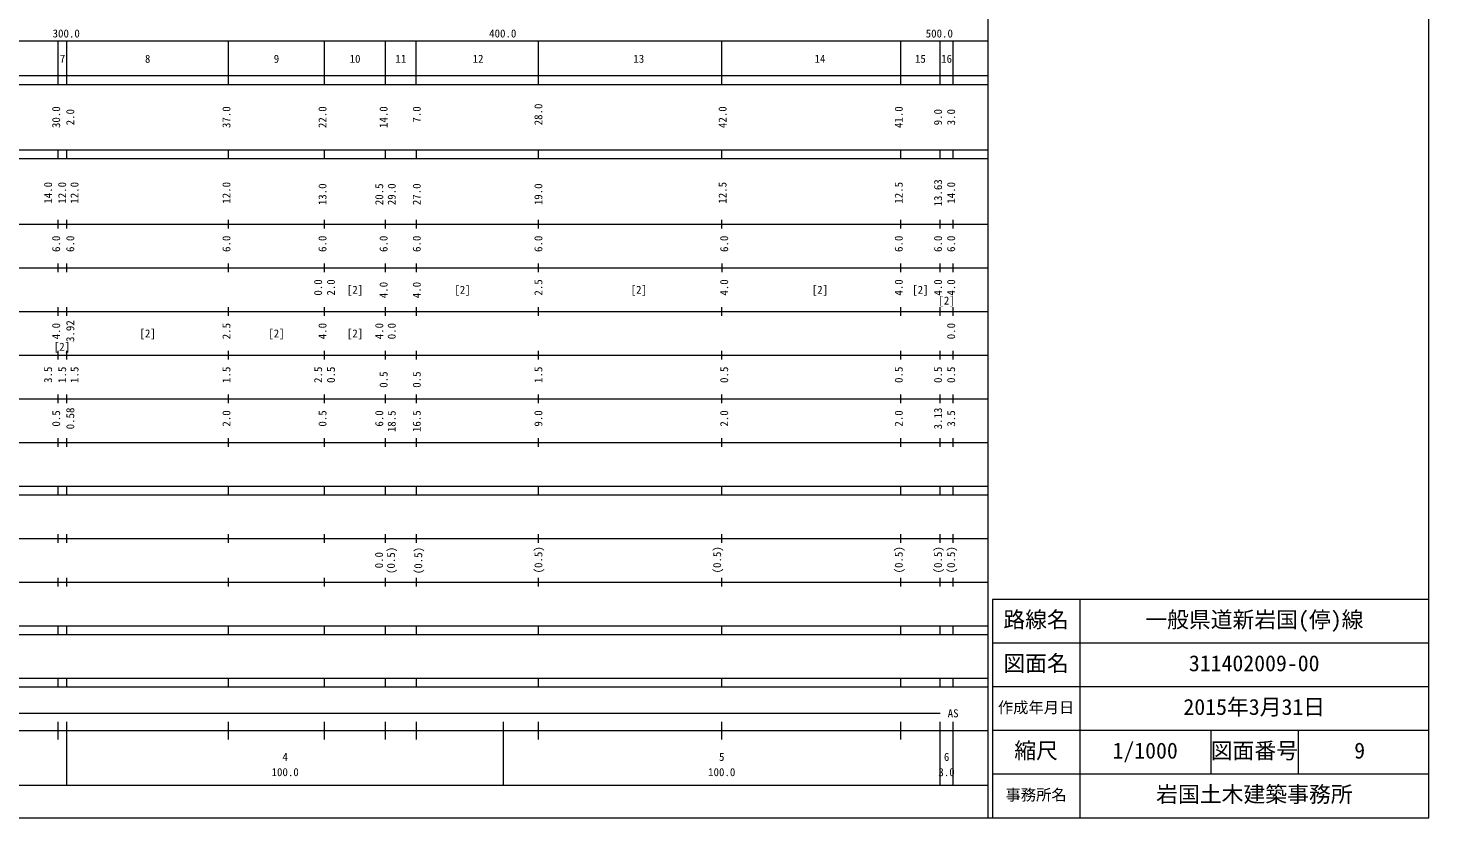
# Model space of a CAD drawing. Units: millimetres on the paper, enlarged 1000 times. Extents: x 40000 to 680000, y 20000 to 380000.
# Drawn here: x 359091 to 680000, y 20000 to 200910 of the extents above; entities that cross this region are included whole.
import ezdxf
from ezdxf.enums import TextEntityAlignment as Align

# ---------------------------------------------------------------- set-up
doc = ezdxf.new("R2010")
doc.units = ezdxf.units.MM
doc.header["$LTSCALE"] = 1000
doc.layers.add('S-SUV', color=7, linetype='Continuous', lineweight=13)
doc.styles.add('ＭＳ ゴシック', font='')
doc.styles.get('ＭＳ ゴシック').set_extended_font_data('MS Gothic')

msp = doc.modelspace()

# ---------------------------------------------------------------- linework, layer by layer
at = {"layer": 'S-SUV'}
for p, q in [((680000, 20000), (680000, 380000)), ((579000, 20000), (579000, 370000)), ((68000, 198000), (579000, 198000)), ((366000, 188000), (366000, 198000)), ((368000, 188000), (368000, 198000)), ((405000, 188000), (405000, 198000)), ((427000, 188000), (427000, 198000)), ((441000, 188000), (441000, 198000)), ((448000, 188000), (448000, 198000)), ((476000, 188000), (476000, 198000)), ((518000, 188000), (518000, 198000)), ((559000, 188000), (559000, 198000)), ((568000, 188000), (568000, 198000)), ((571000, 188000), (571000, 198000)), ((40000, 190000), (579000, 190000)), ((40000, 188000), (579000, 188000)), ((40000, 173000), (579000, 173000)), ((40000, 171000), (579000, 171000)), ((366000, 171000), (366000, 173000)), ((368000, 171000), (368000, 173000)), ((405000, 171000), (405000, 173000)), ((427000, 171000), (427000, 173000)), ((441000, 171000), (441000, 173000)), ((448000, 173000), (448000, 171000)), ((476000, 171000), (476000, 173000)), ((518000, 171000), (518000, 173000)), ((559000, 171000), (559000, 173000)), ((568000, 171000), (568000, 173000)), ((571000, 171000), (571000, 173000)), ((40000, 156000), (579000, 156000)), ((366000, 155000), (366000, 157000)), ((368000, 155000), (368000, 157000)), ((405000, 155000), (405000, 157000)), ((427000, 155000), (427000, 157000)), ((441000, 155000), (441000, 157000)), ((448000, 157000), (448000, 155000)), ((476000, 155000), (476000, 157000)), ((518000, 155000), (518000, 157000)), ((559000, 155000), (559000, 157000)), ((568000, 155000), (568000, 157000)), ((571000, 155000), (571000, 157000)), ((46000, 146000), (579000, 146000)), ((366000, 145000), (366000, 147000)), ((368000, 145000), (368000, 147000)), ((405000, 145000), (405000, 147000)), ((427000, 145000), (427000, 147000)), ((441000, 145000), (441000, 147000)), ((448000, 147000), (448000, 145000)), ((476000, 145000), (476000, 147000)), ((518000, 147000), (518000, 145000)), ((559000, 145000), (559000, 147000)), ((568000, 145000), (568000, 147000)), ((571000, 145000), (571000, 147000)), ((52000, 136000), (579000, 136000)), ((366000, 135000), (366000, 137000)), ((368000, 135000), (368000, 137000)), ((405000, 135000), (405000, 137000)), ((427000, 135000), (427000, 137000)), ((441000, 135000), (441000, 137000)), ((448000, 137000), (448000, 135000)), ((476000, 135000), (476000, 137000)), ((518000, 135000), (518000, 137000)), ((559000, 135000), (559000, 137000)), ((568000, 135000), (568000, 137000)), ((571000, 135000), (571000, 137000)), ((46000, 126000), (579000, 126000)), ((366000, 125000), (366000, 127000)), ((368000, 125000), (368000, 127000)), ((405000, 125000), (405000, 127000)), ((427000, 125000), (427000, 127000)), ((441000, 125000), (441000, 127000)), ((448000, 127000), (448000, 125000)), ((476000, 125000), (476000, 127000)), ((518000, 125000), (518000, 127000)), ((559000, 125000), (559000, 127000)), ((568000, 125000), (568000, 127000)), ((571000, 125000), (571000, 127000)), ((52000, 116000), (579000, 116000)), ((366000, 115000), (366000, 117000)), ((368000, 115000), (368000, 117000)), ((405000, 115000), (405000, 117000)), ((427000, 115000), (427000, 117000)), ((441000, 115000), (441000, 117000)), ((448000, 117000), (448000, 115000)), ((476000, 115000), (476000, 117000)), ((518000, 115000), (518000, 117000)), ((559000, 115000), (559000, 117000)), ((568000, 115000), (568000, 117000)), ((571000, 115000), (571000, 117000)), ((46000, 106000), (579000, 106000)), ((366000, 105000), (366000, 107000)), ((368000, 105000), (368000, 107000)), ((405000, 105000), (405000, 107000)), ((427000, 105000), (427000, 107000)), ((441000, 105000), (441000, 107000)), ((448000, 107000), (448000, 105000)), ((476000, 105000), (476000, 107000)), ((518000, 105000), (518000, 107000)), ((559000, 105000), (559000, 107000)), ((568000, 105000), (568000, 107000)), ((571000, 105000), (571000, 107000)), ((40000, 96000), (579000, 96000)), ((40000, 94000), (579000, 94000)), ((366000, 94000), (366000, 96000)), ((368000, 94000), (368000, 96000)), ((405000, 94000), (405000, 96000)), ((427000, 94000), (427000, 96000)), ((441000, 94000), (441000, 96000)), ((448000, 96000), (448000, 94000)), ((476000, 94000), (476000, 96000)), ((518000, 94000), (518000, 96000)), ((559000, 94000), (559000, 96000)), ((568000, 94000), (568000, 96000)), ((571000, 94000), (571000, 96000)), ((49000, 84000), (579000, 84000)), ((366000, 83000), (366000, 85000)), ((368000, 83000), (368000, 85000)), ((405000, 83000), (405000, 85000)), ((427000, 83000), (427000, 85000)), ((441000, 83000), (441000, 85000)), ((448000, 85000), (448000, 83000)), ((476000, 83000), (476000, 85000)), ((518000, 83000), (518000, 85000)), ((559000, 83000), (559000, 85000)), ((568000, 83000), (568000, 85000)), ((571000, 83000), (571000, 85000)), ((40000, 74000), (579000, 74000)), ((366000, 73000), (366000, 75000)), ((368000, 73000), (368000, 75000)), ((405000, 73000), (405000, 75000)), ((427000, 73000), (427000, 75000)), ((441000, 73000), (441000, 75000)), ((448000, 75000), (448000, 73000)), ((476000, 73000), (476000, 75000)), ((518000, 73000), (518000, 75000)), ((559000, 73000), (559000, 75000)), ((568000, 73000), (568000, 75000)), ((571000, 73000), (571000, 75000)), ((680000, 70000), (580000, 70000)), ((580000, 70000), (580000, 20000)), ((600000, 70000), (600000, 20000)), ((40000, 64000), (579000, 64000)), ((40000, 62000), (579000, 62000)), ((366000, 62000), (366000, 64000)), ((368000, 62000), (368000, 64000)), ((405000, 62000), (405000, 64000)), ((427000, 62000), (427000, 64000)), ((441000, 62000), (441000, 64000)), ((448000, 64000), (448000, 62000)), ((476000, 62000), (476000, 64000)), ((518000, 62000), (518000, 64000)), ((559000, 62000), (559000, 64000)), ((568000, 62000), (568000, 64000)), ((571000, 62000), (571000, 64000)), ((680000, 60000), (580000, 60000)), ((40000, 52000), (579000, 52000)), ((366000, 50000), (366000, 52000)), ((368000, 50000), (368000, 52000)), ((405000, 50000), (405000, 52000)), ((427000, 50000), (427000, 52000)), ((441000, 50000), (441000, 52000)), ((448000, 52000), (448000, 50000)), ((476000, 50000), (476000, 52000)), ((518000, 50000), (518000, 52000)), ((559000, 50000), (559000, 52000)), ((568000, 50000), (568000, 52000)), ((571000, 50000), (571000, 52000)), ((40000, 50000), (579000, 50000)), ((680000, 50000), (580000, 50000)), ((71000, 44000), (568000, 44000)), ((366000, 38000), (366000, 42000)), ((368000, 27500), (368000, 42000)), ((405000, 38000), (405000, 42000)), ((427000, 38000), (427000, 42000)), ((441000, 38000), (441000, 42000)), ((448000, 42000), (448000, 38000)), ((468000, 27500), (468000, 42000)), ((476000, 38000), (476000, 42000)), ((518000, 38000), (518000, 42000)), ((559000, 38000), (559000, 42000)), ((568000, 27500), (568000, 42000)), ((571000, 27500), (571000, 42000)), ((40000, 40000), (579000, 40000)), ((680000, 40000), (580000, 40000)), ((630000, 40000), (630000, 30000)), ((650000, 40000), (650000, 30000)), ((680000, 30000), (580000, 30000)), ((68000, 27500), (579000, 27500)), ((40000, 20000), (680000, 20000))]:
    msp.add_line(p, q, dxfattribs=at)

# ---------------------------------------------------------------- texts
at = {"layer": 'S-SUV', "style": 'ＭＳ ゴシック'}
for s, height, p in [('300.0', 1833, (364719, 198195)), ('400.0', 1833, (464719, 198195)), ('500.0', 1833, (564719, 198195)), ('7', 1833, (366375, 192405)), ('8', 1833, (385875, 192405)), ('9', 1833, (415375, 192405)), ('10', 1833, (432750, 192405)), ('11', 1833, (443236, 192405)), ('12', 1833, (460925, 192405)), ('13', 1833, (497750, 192405)), ('14', 1833, (539250, 192405)), ('15', 1833, (562250, 192405)), ('16', 1833, (568250, 192405)), ('[2]', 1833, (432125, 139500)), ('[2]', 1833, (456743, 139500)), ('[2]', 1833, (497125, 139500)), ('[2]', 1833, (538625, 139500)), ('[2]', 1833, (561625, 139500)), ('[2]', 1833, (567625, 137034)), ('[2]', 1833, (384625, 129500)), ('[2]', 1833, (414125, 129500)), ('[2]', 1833, (432125, 129500)), ('[2]', 1833, (365004, 126465)), ('路線名', 3666, (582500, 62500)), ('路線名', 3666, (582500, 62500)), ('一般県道新岩国(停)線', 3666, (615000, 62500)), ('図面名', 3666, (582500, 52500)), ('図面名', 3666, (582500, 52500)), ('311402009-00', 3666, (625000, 52500)), ('作成年月日', 2566, (581250, 43250)), ('作成年月日', 2566, (581250, 43250)), ('2015年3月31日', 3666, (623750, 42500)), ('AS', 1833, (569750, 42500)), ('縮尺', 3666, (585000, 32500)), ('縮尺', 3666, (585000, 32500)), ('1/1000', 3666, (607500, 32500)), ('図面番号', 3666, (630000, 32500)), ('図面番号', 3666, (630000, 32500)), ('9', 3666, (662875, 32500)), ('4', 1833, (417375, 32523)), ('5', 1833, (517375, 32523)), ('6', 1833, (568875, 32523)), ('100.0', 1833, (414875, 29033)), ('100.0', 1833, (514875, 29033)), ('3.0', 1833, (567625, 29033)), ('事務所名', 2566, (583000, 23250)), ('事務所名', 2566, (583000, 23250)), ('岩国土木建築事務所', 3666, (617500, 22500))]:
    msp.add_text(s, height=height, dxfattribs=at).set_placement(p, align=Align.BOTTOM_LEFT)
for s, p in [('28.0', (477454, 178625)), ('30.0', (367000, 178000)), ('2.0', (370225, 178625)), ('37.0', (406000, 178000)), ('22.0', (428000, 178000)), ('14.0', (442000, 178000)), (' 7.0', (449592, 178000)), ('42.0', (519651, 178000)), ('41.0', (560000, 178000)), ('9.0', (569000, 178625)), ('3.0', (572000, 178625)), ('14.0', (365140, 160674)), ('12.0', (368370, 160674)), ('12.0', (371203, 160674)), ('12.0', (406000, 160674)), ('13.0', (428000, 160338)), ('20.5', (441000, 160338)), ('29.0', (443854, 160338)), ('27.0', (449592, 160338)), ('19.0', (477454, 160338)), ('12.5', (519651, 160674)), ('12.5', (560000, 160674)), ('13.63', (569000, 160049)), ('14.0', (572000, 160674)), ('6.0', (367000, 149625)), ('6.0', (370225, 149625)), ('6.0', (406000, 149625)), ('6.0', (428000, 149625)), ('6.0', (442000, 149625)), ('6.0', (449592, 149625)), ('6.0', (477454, 149625)), ('6.0', (520016, 149625)), ('6.0', (560000, 149625)), ('6.0', (569000, 149625)), ('6.0', (572000, 149625)), ('0.0', (427000, 139625)), ('2.0', (429943, 139625)), ('4.0', (442000, 139034)), ('4.0', (449592, 139034)), ('2.5', (477454, 139625)), ('4.0', (520016, 139625)), ('4.0', (560000, 139625)), ('4.0', (569000, 139625)), ('4.0', (572000, 139625)), ('4.0', (367000, 129625)), ('3.92', (370225, 129000)), ('2.5', (406000, 129625)), ('4.0', (428000, 129625)), ('4.0', (441000, 129625)), ('0.0', (443854, 129625)), ('0.0', (572000, 129625)), ('3.5', (365140, 119625)), ('1.5', (368370, 119625)), ('1.5', (371203, 119625)), ('1.5', (406000, 119625)), ('2.5', (427000, 119625)), ('0.5', (429943, 119625)), ('0.5', (442000, 118525)), ('0.5', (449592, 118525)), ('1.5', (477454, 119625)), ('0.5', (520016, 119625)), ('0.5', (560000, 119625)), ('0.5', (569000, 119625)), ('0.5', (572000, 119625)), ('0.5', (367000, 109625)), ('0.58', (370225, 109000)), ('2.0', (406000, 109625)), ('0.5', (428000, 109625)), ('6.0', (441000, 109625)), ('18.5', (443854, 108350)), ('16.5', (449592, 108375)), ('9.0', (477454, 109625)), ('2.0', (520016, 109625)), ('2.0', (560000, 109625)), ('3.13', (569000, 109000)), ('3.5', (572000, 109625)), ('0.0', (440953, 77171)), ('(0.5)', (443706, 75871)), ('(0.5)', (449941, 75833)), ('(0.5)', (477454, 76004)), ('(0.5)', (518401, 76004)), ('(0.5)', (560000, 76004)), ('(0.5)', (569000, 76004)), ('(0.5)', (572000, 76004))]:
    msp.add_text(s, height=1833, rotation=90, dxfattribs=at).set_placement(p, align=Align.BOTTOM_LEFT)

doc.saveas('drawing.dxf')
